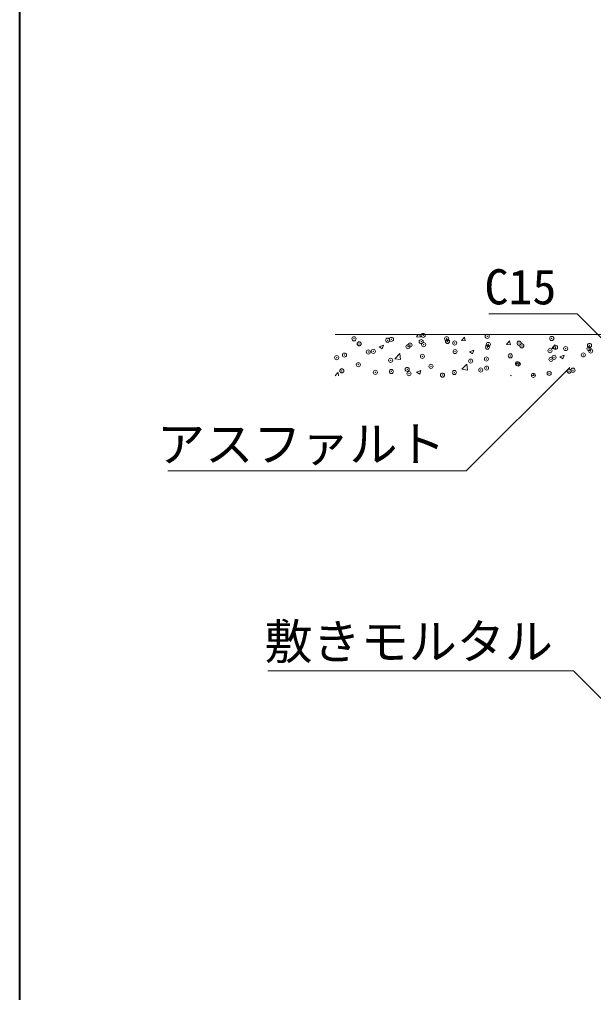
# Model space of a CAD drawing. Units: millimetres at full size; details may follow other scales. Extents: x -228 to 5022, y -597 to 6828.
# Drawn here: x 272 to 968, y 3736 to 4916 of the extents above; entities that cross this region are included whole.
import ezdxf
from ezdxf.enums import TextEntityAlignment as Align

# ---------------------------------------------------------------- set-up
doc = ezdxf.new("R2010")
doc.units = ezdxf.units.MM
doc.header["$LTSCALE"] = 10
doc.header["$PDMODE"] = 32
doc.header["$PDSIZE"] = 5
doc.linetypes.add('USER2', pattern=[0.675, 0.375, -0.3])
for name, color, linetype, lineweight in [('(0-0)', 2, 'USER2', 9), ('図枠', 7, 'Continuous', 5), ('引出線', 4, 'Continuous', 13), ('ﾊｯﾁﾝｸﾞ', 7, 'Continuous', 5)]:
    doc.layers.add(name, color=color, linetype=linetype, lineweight=lineweight)
doc.styles.add('ＭＳ ゴシック', font='')
doc.styles.get('ＭＳ ゴシック').set_extended_font_data('MS Gothic')

# ---------------------------------------------------------------- blocks, each defined once
blk = doc.blocks.new('filled_arrow')
at = {"color": 0, "linetype": 'Continuous', "lineweight": -2}
blk.add_solid([(7.5, 1.25), (0, 0), (7.5, -1.25)], dxfattribs=at)

msp = doc.modelspace()

# ---------------------------------------------------------------- linework, layer by layer
at = {"layer": '(0-0)', "linetype": 'Continuous', "lineweight": 13}
msp.add_line((655.02, 4534.07), (1974.98, 4534.07), dxfattribs=at)
at = {"layer": '図枠', "lineweight": 40}
msp.add_line((272.32, 6577.68), (272.32, -347.32), dxfattribs=at)
at = {"layer": '引出線'}
for points in [[(1030.92, 4476.58), (948.07, 4559.43), (841.07, 4559.43)], [(939.21, 4494.18), (813.69, 4368.65), (452.21, 4368.65)], [(1060.34, 4009.84), (943.9, 4126.28), (573.29, 4126.28)]]:
    msp.add_lwpolyline(points, dxfattribs=at)
at = {"layer": 'ﾊｯﾁﾝｸﾞ'}
for p, q in [((753.44, 4531.54), (755.56, 4534.07)), ((757.99, 4531.14), (757.46, 4534.07)), ((753.44, 4531.54), (757.99, 4531.14)), ((808.09, 4526.76), (811.76, 4531.14)), ((808.09, 4526.76), (812.65, 4526.36)), ((812.65, 4526.36), (811.77, 4531.14)), ((862.75, 4521.98), (866.42, 4526.35)), ((862.75, 4521.98), (867.3, 4521.58)), ((867.3, 4521.58), (866.42, 4526.36)), ((708.1, 4519.3), (713.44, 4521.34)), ((708.1, 4519.29), (711.89, 4516.73)), ((711.89, 4516.73), (713.44, 4521.34)), ((727.32, 4504.78), (733.26, 4510.96)), ((734.1, 4503.73), (733.26, 4510.96)), ((817.61, 4513.19), (822.95, 4515.24)), ((817.61, 4513.19), (821.4, 4510.63)), ((821.4, 4510.63), (822.94, 4515.24)), ((917.4, 4517.2), (921.08, 4521.57)), ((917.4, 4517.19), (921.96, 4516.8)), ((921.96, 4516.8), (921.08, 4521.57)), ((727.32, 4504.78), (734.1, 4503.72)), ((808.65, 4492.16), (814.58, 4498.35)), ((815.43, 4491.11), (814.58, 4498.35)), ((927.12, 4507.09), (932.46, 4509.14)), ((927.12, 4507.09), (930.91, 4504.53)), ((930.91, 4504.53), (932.45, 4509.13)), ((655.02, 4484.17), (658.37, 4488.16)), ((659.13, 4484.06), (658.38, 4488.17)), ((753.58, 4488.61), (757.37, 4486.05)), ((753.59, 4488.62), (758.92, 4490.66)), ((757.37, 4486.05), (758.92, 4490.66)), ((808.65, 4492.16), (815.43, 4491.11)), ((867.14, 4484.06), (868.43, 4484.56)), ((868.26, 4484.06), (868.43, 4484.56)), ((894.3, 4484.06), (895.91, 4485.74)), ((896.1, 4484.06), (895.91, 4485.74))]:
    msp.add_line(p, q, dxfattribs=at)
for p in [(761.63, 4533.11), (839.24, 4532.02), (677.84, 4529.01), (684.01, 4522.87), (718.52, 4527.3), (723.14, 4528.23), (743.18, 4519.37), (745.67, 4521.38), (759.2, 4525.58), (762.26, 4521.88), (790.11, 4529.01), (791.11, 4525.68), (799.87, 4523.86), (840.55, 4522.14), (877.89, 4523.7), (881.23, 4520.42), (917.47, 4529.41), (963.19, 4520.92), (666.2, 4509.24), (695.06, 4513.03), (701.23, 4513.75), (760.7, 4507.74), (800.28, 4513.46), (839.4, 4518.82), (867.13, 4508.27), (915.25, 4514.61), (921.91, 4518.7), (934.33, 4517.12), (955.66, 4509.41), (962.58, 4516.98), (964.72, 4514.06), (656.79, 4506.13), (683.09, 4497.5), (722.21, 4502.87), (771.07, 4495.63), (819.19, 4501.96), (838.27, 4504.47), (875.84, 4498.8), (876.96, 4498.33), (916.54, 4504.05), (920.28, 4506.43), (663, 4490.08), (703.68, 4488.36), (723.13, 4489.32), (742.21, 4491.83), (744.36, 4486.64), (785.04, 4484.92), (799.35, 4488.09), (831.4, 4491.17), (838.47, 4493.46), (895.21, 4484.55), (914.28, 4487.07), (938.54, 4489.7), (943.14, 4490.87)]:
    msp.add_point(p, dxfattribs=at)

# ---------------------------------------------------------------- block references
at = {"layer": '引出線', "xscale": 0.16, "yscale": 0.16, "rotation": 225}
msp.add_blockref('filled_arrow', (939.21, 4494.18), dxfattribs=at)

# ---------------------------------------------------------------- texts
at = {"layer": '引出線', "style": 'ＭＳ ゴシック'}
for s, p in [('C15', (923.07, 4613.43)), ('アスファルト', (788.69, 4422.65)), ('敷きモルタル', (918.9, 4183.02))]:
    msp.add_text(s, height=42.72, dxfattribs=at).set_placement(p, align=Align.TOP_RIGHT)

doc.saveas('drawing.dxf')
